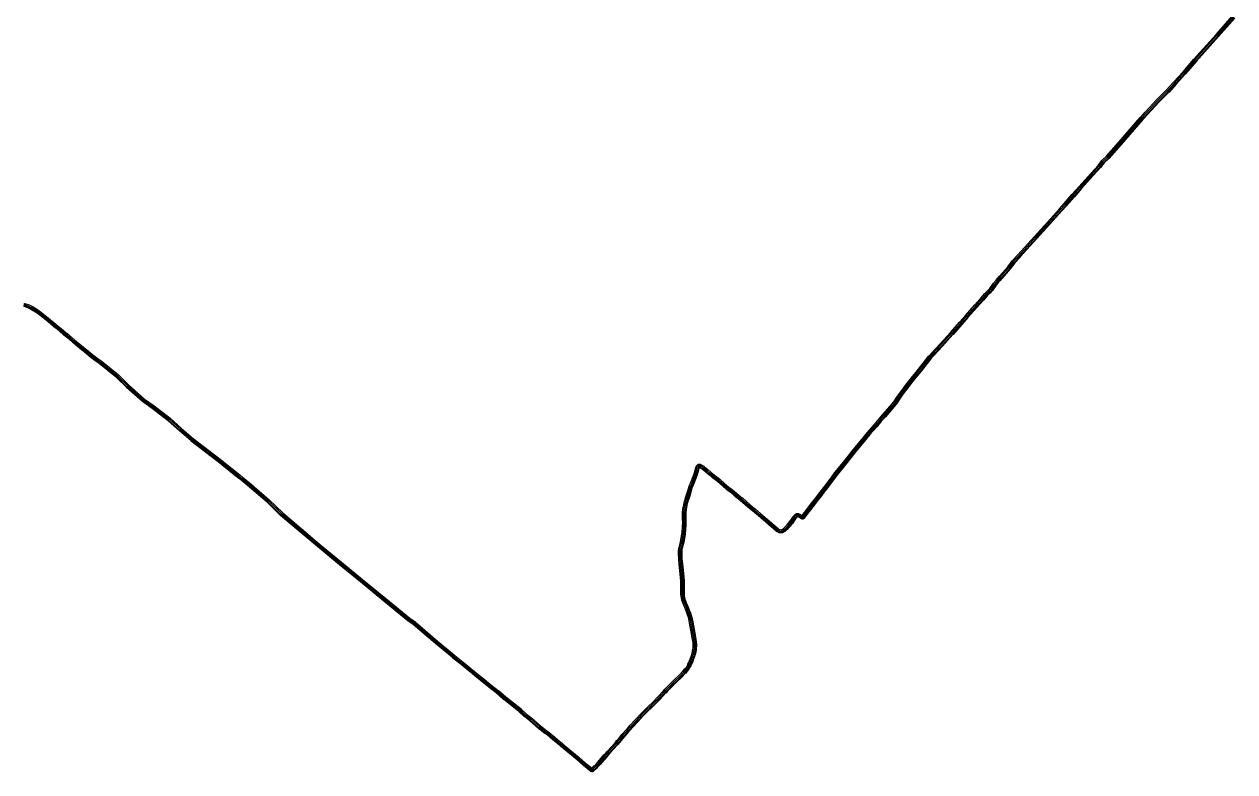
# Model space of a CAD drawing. Header units: inches. Extents: x 87993 to 113012, y 435073 to 454214.
# Drawn here: x 104300 to 108028, y 439388 to 441692 of the extents above; entities that cross this region are included whole.
import ezdxf

# ---------------------------------------------------------------- set-up
doc = ezdxf.new("R2010")
doc.units = ezdxf.units.IN
doc.header["$MEASUREMENT"] = 0
for name, color, linetype, true_color in [('As_waterkering_PLSA', 7, 'Continuous', 0x58e833), ('Beschermingszone_PLSA', 7, 'Continuous', 0xa8e862), ('Kernzone_PLSA', 7, 'Continuous', 0x4ce81c)]:
    doc.layers.add(name, color=color, linetype=linetype, true_color=true_color)

msp = doc.modelspace()

# ---------------------------------------------------------------- linework, layer by layer
at = {"layer": 'As_waterkering_PLSA'}
for points in [[(107362.9, 440978.3), (107414.3, 441035), (107444.7, 441068.8), (107491.2, 441120.4), (107505.6, 441135.9), (107529.6, 441164), (107551.5, 441189.1), (107578.2, 441218.8), (107609.9, 441253.9), (107621.7, 441268.7), (107635.9, 441282.1), (107673.9, 441325.2), (107740.2, 441401.4), (107755.2, 441417.4), (107790.9, 441456.6), (107820.1, 441485.3), (107843.6, 441511.2), (107871.7, 441542.5), (107905.3, 441581.4), (107973.3, 441657.4), (108023.6, 441714.6)], [(107261.3, 440859.1), (107261.5, 440859.3), (107269.8, 440867.3), (107276.7, 440874.8), (107288.3, 440891), (107296, 440900.2), (107299.6, 440904.4), (107306.8, 440912.7), (107332, 440941.9), (107346, 440960.4), (107362.9, 440978.3)], [(107009.7, 440566.2), (107022.4, 440582.9), (107031.1, 440594), (107057.6, 440626.4), (107075.6, 440650.2), (107089.4, 440667.1), (107097.6, 440676.2), (107123.2, 440703.7), (107155.8, 440739.1), (107183.1, 440770.7), (107201.7, 440791.6), (107229.4, 440823), (107249.2, 440845.3), (107261.3, 440859.1)], [(104300.6, 440827.5), (104313.4, 440822.9), (104317.2, 440821.1), (104325.2, 440817.2), (104338.1, 440809.2), (104338.3, 440809.2), (104343.7, 440805.4), (104347.9, 440802.5), (104370.7, 440784), (104378.5, 440777.6), (104393.2, 440765.4), (104396, 440763.1), (104400.8, 440759.2), (104411, 440751.1), (104425.5, 440738.4), (104433.5, 440732.1), (104439.1, 440727.6), (104441.7, 440725.4), (104453.2, 440715.4), (104480.1, 440693.2), (104486.8, 440687.6), (104488.9, 440685.8), (104508.9, 440669.4), (104520.7, 440660), (104525.1, 440657.1), (104527.9, 440655.2), (104533.9, 440650.8)], [(104533.9, 440650.8), (104587.9, 440607.6), (104618.6, 440576.9), (104667.7, 440533.6), (104697.5, 440512.4), (104746.8, 440474.4), (104781.8, 440443), (104817.6, 440412.1), (104909.9, 440340.7), (104912.3, 440338.7), (104960.8, 440299.6), (104970.5, 440291.8), (104990.2, 440275.9), (105051.7, 440222.9), (105093.4, 440182.6), (105112.3, 440166.6)], [(106696.8, 440172.8), (106712.9, 440194), (106727.8, 440213.5), (106740.6, 440229.5), (106750.4, 440242.3), (106754, 440247), (106765.1, 440261.4), (106787.9, 440291.6), (106799.8, 440307.3), (106825.7, 440340), (106841.3, 440359.5), (106855.9, 440377.9), (106877.4, 440403.3), (106899.9, 440430.8), (106921, 440455.1), (106935.7, 440473), (106947.4, 440485.9), (106970.1, 440512.1), (106981, 440525.1), (106992.4, 440542.8), (107001.4, 440555.6), (107008.6, 440564.7), (107009.7, 440566.2)], [(106271.4, 439635), (106275.6, 439639.5), (106294, 439658.6), (106307.6, 439671.5), (106316.4, 439679.9), (106321, 439684.2), (106331.4, 439695), (106338, 439702.8), (106342.3, 439708.7), (106345, 439713.1), (106345.6, 439714.2), (106347.5, 439717.7), (106350.3, 439723.3), (106352.6, 439728.6), (106352.9, 439729.3), (106354.8, 439734.8), (106356.4, 439739.3), (106358.4, 439745.1), (106359.9, 439749.6), (106360.8, 439753), (106362.1, 439759.3), (106362.9, 439764.1), (106363.7, 439770.4), (106364, 439775.1), (106364, 439779.5), (106364, 439782.3), (106363.6, 439787.4), (106362.1, 439795.4), (106358.9, 439814.7), (106355.1, 439836.3), (106351.7, 439854.4), (106350, 439861.8), (106344.6, 439879.2), (106338, 439896.2), (106334.2, 439904.8), (106330.9, 439913), (106328.9, 439918.4), (106327.6, 439923.8), (106326.7, 439929.8), (106326.3, 439934.4), (106326.1, 439942.6), (106326.4, 439961.6), (106325.9, 439975.9), (106324.4, 439998.2), (106321.1, 440028.3), (106319.6, 440043), (106319.6, 440043.5), (106319, 440060.6), (106319.1, 440069.3), (106319.7, 440075.2), (106320.5, 440078.4), (106323.4, 440090.3), (106326.3, 440101.3), (106329.4, 440120.7), (106329.7, 440123.8), (106330.6, 440132.7), (106331, 440136), (106331.4, 440146.3), (106331.7, 440151.8), (106331.1, 440171.3), (106331.5, 440186.6), (106332.7, 440196.8), (106332.7, 440196.8), (106334.7, 440209.9), (106336.1, 440216), (106337.5, 440221.7), (106338.7, 440226), (106340.5, 440231), (106345.8, 440246.9), (106348.4, 440255.8), (106350.2, 440263.4), (106353.5, 440271.3), (106355.6, 440275.7), (106361.8, 440291.6), (106366.4, 440305.2), (106373.2, 440327.3), (106373.9, 440328.7), (106374.9, 440330.1), (106376.1, 440331.2), (106377.2, 440331.9)], [(106377.2, 440331.9), (106380.5, 440331.6), (106382.3, 440331.3), (106384, 440329.5), (106386.4, 440328.7), (106388.3, 440327.5), (106390.4, 440326.1), (106392.7, 440324.2), (106402.4, 440316.2), (106402.6, 440316.1), (106411.6, 440308.3), (106423.5, 440298.5), (106430.5, 440293.3), (106434.7, 440290.4), (106439.5, 440286.4), (106454, 440273.4), (106467.4, 440261.9), (106478.1, 440254.1), (106484.6, 440248.7), (106497.9, 440237.1), (106509, 440229), (106532.1, 440208.3), (106546.9, 440196.6), (106564.7, 440181), (106571.9, 440175.1), (106619.2, 440134.5), (106621.5, 440132.5), (106626, 440130.6), (106631, 440130), (106633.9, 440130.6), (106639.4, 440133.5), (106645.1, 440138.9), (106653.7, 440148.5), (106660.7, 440157), (106671, 440171.7), (106676.2, 440177.7), (106680.2, 440180.1), (106683, 440180.2), (106686.1, 440178.8), (106696.8, 440172.8)], [(105112.3, 440166.6), (105206.4, 440086.9), (105274.2, 440031), (105339.1, 439977.8), (105411, 439918.9), (105484.9, 439858.3), (105501.6, 439846.6), (105570.1, 439787.8), (105610, 439754.7), (105623.3, 439743.4), (105648.8, 439723.3), (105690, 439689.1), (105713.6, 439670), (105734.8, 439653.4), (105757.5, 439635.6), (105780.1, 439615.7), (105827.4, 439578.6), (105844.1, 439562.8), (105860.6, 439550), (105887.3, 439526.5), (105906.5, 439511.2), (105913.9, 439506.2), (105931.2, 439491.4), (105945.5, 439479.8), (105955.5, 439471.7), (105977.6, 439452.9), (106006.4, 439429.1), (106026.1, 439412.1), (106048.7, 439394.1)], [(106048.7, 439394.1), (106058.5, 439403.1), (106061.2, 439406.1), (106064.9, 439410.3), (106069.1, 439415.1), (106088.2, 439437.3), (106092.9, 439442.2), (106099.4, 439449.3), (106100.4, 439450.4), (106121.6, 439474), (106123.3, 439475.8), (106128.5, 439482), (106133.7, 439488.3), (106143.7, 439500.5), (106156.6, 439514.8), (106160.3, 439519), (106169.3, 439529.2), (106185.3, 439546.4), (106201.8, 439564.4), (106217.7, 439580.2), (106226.4, 439588.4), (106237.8, 439599.3), (106254.2, 439616.3), (106270.6, 439634.2), (106271.4, 439635)]]:
    msp.add_lwpolyline(points, dxfattribs=at)
at = {"layer": 'Beschermingszone_PLSA'}
msp.add_lwpolyline([(108028.1, 441710.6), (107977.8, 441653.5), (107909.9, 441577.4), (107876.2, 441538.5), (107848, 441507.2), (107824.5, 441481.3), (107824.5, 441481.3), (107824.3, 441481.1), (107824.3, 441481.1), (107795.2, 441452.5), (107759.6, 441413.3), (107744.7, 441397.4), (107678.4, 441321.2), (107640.4, 441278.2), (107640.4, 441278.1), (107640.1, 441277.9), (107640.1, 441277.8), (107626.1, 441264.6), (107614.6, 441250.1), (107614.5, 441250), (107614.5, 441250), (107614.4, 441249.9), (107582.6, 441214.8), (107556, 441185.1), (107534.1, 441160.1), (107510.2, 441132), (107510, 441131.9), (107495.6, 441116.3), (107449.1, 441064.8), (107418.8, 441031), (107367.3, 440974.3), (107367.3, 440974.2), (107350.6, 440956.5), (107336.8, 440938.3), (107336.8, 440938.2), (107336.6, 440938.1), (107336.6, 440938), (107311.3, 440908.8), (107304.2, 440900.5), (107300.6, 440896.3), (107293.1, 440887.3), (107281.6, 440871.3), (107281.6, 440871.3), (107281.4, 440871), (107281.3, 440871), (107281.3, 440870.9), (107281.2, 440870.8), (107281.2, 440870.8), (107274.3, 440863.2), (107274.2, 440863.2), (107274, 440863), (107274, 440862.9), (107265.8, 440855.1), (107253.7, 440841.3), (107233.9, 440819), (107206.2, 440787.7), (107187.7, 440766.7), (107160.3, 440735.1), (107160.2, 440735), (107127.6, 440699.7), (107102, 440672.2), (107094, 440663.2), (107080.3, 440646.5), (107062.3, 440622.7), (107062.2, 440622.6), (107035.8, 440590.2), (107027.1, 440579.2), (107014.5, 440562.6), (107014.5, 440562.5), (107013.4, 440561.1), (107013.3, 440561), (107006.2, 440552), (106997.4, 440539.4), (106986.1, 440521.9), (106986, 440521.8), (106985.7, 440521.4), (106985.6, 440521.3), (106974.7, 440508.2), (106974.7, 440508.1), (106951.9, 440481.9), (106940.3, 440469.1), (106925.6, 440451.2), (106925.5, 440451.1), (106904.5, 440426.9), (106882, 440399.5), (106860.5, 440374.1), (106846, 440355.8), (106830.4, 440336.3), (106804.6, 440303.7), (106792.7, 440288), (106769.9, 440257.8), (106758.7, 440243.3), (106755.1, 440238.6), (106745.3, 440225.8), (106732.5, 440209.8), (106717.7, 440190.4), (106701.5, 440169.1), (106701.5, 440169.1), (106701.4, 440169), (106701.4, 440168.9), (106701.2, 440168.8), (106701.2, 440168.7), (106701.1, 440168.6), (106701, 440168.5), (106700.9, 440168.4), (106700.8, 440168.3), (106700.7, 440168.2), (106700.6, 440168.2), (106700.5, 440168), (106700.4, 440168), (106700.3, 440167.9), (106700.2, 440167.8), (106700.1, 440167.7), (106700, 440167.7), (106699.8, 440167.6), (106699.8, 440167.6), (106699.6, 440167.5), (106699.5, 440167.4), (106699.4, 440167.4), (106699.3, 440167.3), (106699.1, 440167.2), (106699.1, 440167.2), (106698.9, 440167.1), (106698.8, 440167.1), (106698.6, 440167.1), (106698.6, 440167), (106698.4, 440167), (106698.3, 440167), (106698.1, 440166.9), (106698.1, 440166.9), (106697.9, 440166.9), (106697.8, 440166.9), (106697.6, 440166.8), (106697.5, 440166.8), (106697.4, 440166.8), (106697.3, 440166.8), (106697.1, 440166.8), (106697, 440166.8), (106696.9, 440166.8), (106696.8, 440166.8), (106696.6, 440166.8), (106696.5, 440166.8), (106696.3, 440166.8), (106696.2, 440166.8), (106696.1, 440166.8), (106696, 440166.8), (106695.8, 440166.8), (106695.7, 440166.8), (106695.6, 440166.9), (106695.5, 440166.9), (106695.3, 440166.9), (106695.2, 440167), (106695.1, 440167), (106695, 440167), (106694.8, 440167.1), (106694.7, 440167.1), (106694.6, 440167.2), (106694.5, 440167.2), (106694.3, 440167.3), (106694.2, 440167.3), (106694.1, 440167.4), (106694, 440167.4), (106693.9, 440167.5), (106693.8, 440167.5), (106683.3, 440173.4), (106681.9, 440174.1), (106680.1, 440173.1), (106675.7, 440168), (106665.6, 440153.6), (106665.5, 440153.5), (106665.3, 440153.2), (106665.3, 440153.2), (106658.3, 440144.7), (106658.2, 440144.7), (106658.1, 440144.6), (106649.5, 440134.9), (106649.5, 440134.8), (106649.3, 440134.6), (106649.2, 440134.5), (106643.5, 440129.1), (106643.4, 440129), (106643.3, 440128.9), (106643.2, 440128.8), (106643.1, 440128.8), (106643, 440128.7), (106642.9, 440128.6), (106642.8, 440128.6), (106642.7, 440128.5), (106642.6, 440128.4), (106642.5, 440128.4), (106642.4, 440128.3), (106642.4, 440128.3), (106642.2, 440128.2), (106636.7, 440125.3), (106636.6, 440125.2), (106636.1, 440125), (106636, 440124.9), (106635.8, 440124.9), (106635.2, 440124.7), (106635, 440124.7), (106632.1, 440124.1), (106631.9, 440124.1), (106631.2, 440124.1), (106631, 440124), (106630.9, 440124), (106630.5, 440124.1), (106630.4, 440124.1), (106625.3, 440124.6), (106625.1, 440124.7), (106625.1, 440124.7), (106624.9, 440124.7), (106624.8, 440124.7), (106624.6, 440124.8), (106624.6, 440124.8), (106624.4, 440124.8), (106624.3, 440124.9), (106624.2, 440124.9), (106624.1, 440124.9), (106623.9, 440125), (106623.8, 440125), (106623.7, 440125.1), (106619.2, 440127), (106619.1, 440127.1), (106618.6, 440127.3), (106618.5, 440127.3), (106618.4, 440127.4), (106617.8, 440127.8), (106617.6, 440128), (106615.3, 440130), (106568.1, 440170.5), (106560.9, 440176.4), (106560.8, 440176.5), (106543, 440192), (106528.4, 440203.6), (106528.3, 440203.7), (106528.3, 440203.7), (106528.2, 440203.8), (106505.2, 440224.3), (106494.3, 440232.3), (106494.3, 440232.3), (106494, 440232.5), (106494, 440232.6), (106480.7, 440244.2), (106474.4, 440249.4), (106463.9, 440257.1), (106463.8, 440257.1), (106463.6, 440257.3), (106463.5, 440257.3), (106450.1, 440268.8), (106450, 440268.9), (106435.6, 440281.8), (106431, 440285.6), (106427.1, 440288.3), (106426.9, 440288.5), (106419.9, 440293.7), (106419.9, 440293.7), (106419.7, 440293.8), (106419.7, 440293.9), (106407.8, 440303.7), (106407.7, 440303.7), (106398.7, 440311.4), (106398.6, 440311.6), (106388.9, 440319.6), (106386.8, 440321.3), (106385.1, 440322.5), (106383.8, 440323.2), (106382.1, 440323.8), (106382, 440323.9), (106381.8, 440323.9), (106381.8, 440324), (106381.7, 440324), (106381.6, 440324), (106381.5, 440324.1), (106381.3, 440324.1), (106381.3, 440324.2), (106381.1, 440324.3), (106381, 440324.3), (106380.9, 440324.4), (106380.8, 440324.4), (106380.7, 440324.5), (106380.6, 440324.6), (106380.4, 440324.7), (106380.4, 440324.8), (106380.2, 440324.9), (106380.2, 440324.9), (106380, 440325), (106380, 440325.1), (106379.8, 440325.2), (106379.8, 440325.3), (106379.4, 440325.6), (106379.1, 440325.7), (106378.9, 440325.2), (106372.1, 440303.4), (106372.1, 440303.3), (106367.5, 440289.7), (106367.4, 440289.5), (106367.4, 440289.5), (106361.2, 440273.5), (106361.2, 440273.5), (106361.1, 440273.2), (106361, 440273.1), (106359, 440268.8), (106355.9, 440261.6), (106354.2, 440254.5), (106354.2, 440254.4), (106354.1, 440254.2), (106354.1, 440254.1), (106351.5, 440245.2), (106351.5, 440245), (106346.2, 440229), (106344.4, 440224.2), (106343.3, 440220.2), (106342, 440214.7), (106340.6, 440208.7), (106338.6, 440196), (106337.5, 440186.2), (106337.1, 440171.3), (106337.7, 440151.9), (106337.7, 440151.8), (106337.7, 440151.7), (106337.7, 440151.5), (106337.7, 440151.5), (106337.4, 440146), (106336.9, 440135.7), (106336.9, 440135.7), (106336.9, 440135.4), (106336.9, 440135.4), (106336.6, 440132), (106335.7, 440123.2), (106335.3, 440120), (106335.3, 440120), (106335.3, 440119.8), (106335.3, 440119.7), (106332.2, 440100.3), (106332.2, 440100.2), (106332.1, 440099.8), (106332.1, 440099.7), (106329.2, 440088.8), (106326.3, 440076.9), (106325.6, 440074.2), (106325.1, 440069), (106325, 440060.6), (106325.5, 440043.9), (106325.6, 440043.6), (106327.1, 440029), (106330.3, 439998.8), (106330.4, 439998.6), (106331.9, 439976.3), (106331.9, 439976.1), (106332.4, 439961.8), (106332.4, 439961.7), (106332.4, 439961.5), (106332.4, 439961.5), (106332.1, 439942.6), (106332.3, 439934.7), (106332.7, 439930.5), (106333.5, 439925), (106334.7, 439920.2), (106336.5, 439915.1), (106339.8, 439907.1), (106343.5, 439898.6), (106343.5, 439898.4), (106350.2, 439881.4), (106350.2, 439881.3), (106350.2, 439881.2), (106350.3, 439881.1), (106350.3, 439881), (106355.8, 439863.6), (106355.8, 439863.5), (106355.9, 439863.2), (106355.9, 439863.1), (106357.6, 439855.7), (106357.6, 439855.5), (106361, 439837.4), (106364.8, 439815.7), (106368.1, 439796.4), (106369.5, 439788.4), (106369.5, 439788.4), (106369.5, 439788), (106369.5, 439788), (106370, 439782.9), (106370, 439782.8), (106370, 439782.4), (106370, 439782.3), (106370, 439779.5), (106370, 439775.1), (106370, 439775.1), (106370, 439774.8), (106370, 439774.8), (106369.7, 439770), (106369.7, 439769.9), (106369.7, 439769.7), (106369.7, 439769.6), (106368.8, 439763.3), (106368.8, 439763.1), (106368, 439758.2), (106367.9, 439758.1), (106366.7, 439751.8), (106366.6, 439751.8), (106366.6, 439751.6), (106366.6, 439751.6), (106365.7, 439748.1), (106365.7, 439748), (106365.6, 439747.8), (106365.6, 439747.7), (106364.1, 439743.2), (106362, 439737.3), (106360.5, 439732.9), (106358.5, 439727.3), (106358.3, 439726.5), (106358.3, 439726.5), (106358.2, 439726.2), (106358.1, 439726.2), (106355.9, 439720.9), (106355.8, 439720.9), (106355.7, 439720.6), (106355.7, 439720.6), (106352.9, 439715), (106352.8, 439714.8), (106350.8, 439711.3), (106350.3, 439710.2), (106350.2, 439710.1), (106350.1, 439710), (106347.4, 439705.5), (106347.3, 439705.5), (106347.2, 439705.2), (106347.1, 439705.2), (106342.8, 439699.3), (106342.8, 439699.2), (106342.6, 439699), (106342.6, 439698.9), (106336, 439691.2), (106335.9, 439691.1), (106335.8, 439690.9), (106335.7, 439690.9), (106325.3, 439680.1), (106325.1, 439679.9), (106320.6, 439675.6), (106311.7, 439667.2), (106298.3, 439654.3), (106280, 439635.4), (106275.7, 439630.9), (106275, 439630.1), (106258.6, 439612.3), (106258.6, 439612.2), (106242.1, 439595.1), (106241.9, 439595), (106230.5, 439584), (106221.8, 439575.9), (106206.1, 439560.3), (106189.7, 439542.4), (106173.7, 439525.2), (106164.8, 439515), (106161, 439510.8), (106148.3, 439496.6), (106138.3, 439484.5), (106133.1, 439478.2), (106127.9, 439471.9), (106127.8, 439471.9), (106127.7, 439471.8), (106126.1, 439469.9), (106104.9, 439446.4), (106103.8, 439445.3), (106097.4, 439438.1), (106097.3, 439438), (106092.7, 439433.2), (106073.6, 439411.1), (106069.4, 439406.3), (106065.7, 439402.2), (106065.6, 439402.1), (106062.9, 439399.1), (106062.8, 439399), (106062.6, 439398.8), (106062.5, 439398.7), (106052.7, 439389.7), (106052.7, 439389.7), (106052.6, 439389.6), (106052.5, 439389.5), (106052.4, 439389.4), (106052.3, 439389.3), (106052.2, 439389.2), (106052.1, 439389.2), (106051.9, 439389.1), (106051.9, 439389), (106051.7, 439388.9), (106051.7, 439388.9), (106051.5, 439388.8), (106051.4, 439388.8), (106051.3, 439388.7), (106051.2, 439388.7), (106051, 439388.6), (106050.9, 439388.6), (106050.8, 439388.5), (106050.7, 439388.5), (106050.5, 439388.4), (106050.4, 439388.4), (106050.3, 439388.3), (106050.2, 439388.3), (106050, 439388.3), (106049.9, 439388.2), (106049.8, 439388.2), (106049.7, 439388.2), (106049.7, 439388.2), (106049.5, 439388.2), (106049.4, 439388.2), (106049.2, 439388.1), (106049.1, 439388.1), (106049, 439388.1), (106048.9, 439388.1), (106048.7, 439388.1), (106048.6, 439388.1), (106048.4, 439388.1), (106048.3, 439388.1), (106048.2, 439388.1), (106048.1, 439388.1), (106047.9, 439388.2), (106047.8, 439388.2), (106047.6, 439388.2), (106047.5, 439388.2), (106047.4, 439388.3), (106047.3, 439388.3), (106047.1, 439388.3), (106047, 439388.3), (106046.9, 439388.4), (106046.8, 439388.4), (106046.6, 439388.5), (106046.5, 439388.5), (106046.4, 439388.6), (106046.3, 439388.6), (106046.1, 439388.7), (106046, 439388.7), (106045.9, 439388.8), (106045.8, 439388.9), (106045.6, 439388.9), (106045.6, 439389), (106045.4, 439389.1), (106045.3, 439389.1), (106045.2, 439389.2), (106045.1, 439389.3), (106045, 439389.4), (106044.9, 439389.4), (106022.3, 439407.5), (106022.2, 439407.6), (106022.2, 439407.6), (106002.5, 439424.5), (105973.7, 439448.3), (105951.7, 439467.1), (105941.7, 439475.2), (105927.4, 439486.8), (105927.4, 439486.8), (105910.3, 439501.5), (105903.2, 439506.3), (105903.1, 439506.3), (105902.9, 439506.5), (105902.8, 439506.5), (105883.6, 439521.8), (105883.5, 439521.9), (105883.5, 439521.9), (105883.4, 439522), (105856.8, 439545.4), (105840.4, 439558.1), (105840.3, 439558.2), (105840.2, 439558.2), (105840.1, 439558.4), (105840, 439558.4), (105823.5, 439574), (105776.4, 439611), (105776.3, 439611.1), (105776.2, 439611.1), (105776.1, 439611.2), (105753.7, 439631), (105731, 439648.6), (105709.9, 439665.3), (105686.2, 439684.5), (105645, 439718.6), (105619.5, 439738.7), (105619.4, 439738.8), (105619.4, 439738.8), (105606.1, 439750.1), (105566.3, 439783.2), (105497.9, 439841.9), (105481.4, 439853.3), (105481.4, 439853.4), (105481.1, 439853.6), (105481.1, 439853.6), (105407.2, 439914.3), (105335.3, 439973.1), (105270.4, 440026.3), (105202.6, 440082.3), (105089.5, 440178), (105089.4, 440178.1), (105089.2, 440178.3), (105089.2, 440178.3), (105047.6, 440218.5), (104986.4, 440271.3), (104966.7, 440287.2), (104957.1, 440294.9), (104908.6, 440334), (104906.1, 440336), (104813.9, 440407.3), (104813.9, 440407.3), (104813.7, 440407.5), (104813.7, 440407.5), (104777.8, 440438.5), (104743, 440469.8), (104694, 440507.6), (104664.2, 440528.7), (104664.2, 440528.7), (104663.9, 440528.9), (104663.8, 440529), (104663.7, 440529.1), (104614.6, 440572.5), (104614.6, 440572.5), (104614.4, 440572.7), (104614.4, 440572.7), (104583.9, 440603.1), (104530.3, 440646.1), (104524.5, 440650.3), (104521.8, 440652.1), (104517.4, 440655), (104517.3, 440655.1), (104517.1, 440655.2), (104517, 440655.3), (104505.1, 440664.7), (104485.1, 440681.2), (104483, 440683), (104476.3, 440688.6), (104449.3, 440710.8), (104449.3, 440710.9), (104437.8, 440720.8), (104435.3, 440722.9), (104429.8, 440727.4), (104421.8, 440733.8), (104421.7, 440733.9), (104421.6, 440733.9), (104407.1, 440746.5), (104397.1, 440754.5), (104392.2, 440758.4), (104389.4, 440760.8), (104374.7, 440773), (104366.9, 440779.3), (104344.2, 440797.7), (104340.3, 440800.5), (104334.9, 440804.2), (104322.3, 440811.9), (104314.5, 440815.7), (104311.1, 440817.4), (104299.7, 440821.5), (104300, 440823.5), (104311.9, 440819.2), (104315.4, 440817.5), (104323.2, 440813.7), (104336, 440805.9), (104341.4, 440802.1), (104345.4, 440799.3), (104368.2, 440780.9), (104376, 440774.5), (104390.6, 440762.4), (104393.5, 440760), (104398.3, 440756.1), (104408.4, 440748), (104422.9, 440735.4), (104423, 440735.3), (104431, 440728.9), (104436.6, 440724.5), (104439.1, 440722.3), (104450.6, 440712.4), (104450.6, 440712.4), (104477.5, 440690.1), (104484.3, 440684.5), (104486.4, 440682.8), (104506.4, 440666.3), (104518.3, 440656.9), (104518.5, 440656.7), (104522.9, 440653.8), (104525.6, 440651.9), (104531.5, 440647.6), (104585.2, 440604.6), (104615.8, 440574.1), (104615.9, 440573.9), (104665.1, 440530.6), (104665.1, 440530.5), (104665.4, 440530.3), (104695.2, 440509.2), (104744.3, 440471.4), (104779.1, 440440), (104815, 440409), (104815.1, 440408.9), (104907.4, 440337.6), (104909.8, 440335.6), (104958.3, 440296.5), (104968, 440288.7), (104987.7, 440272.8), (105049, 440220), (105090.6, 440179.7), (105090.8, 440179.6), (105203.9, 440083.8), (105271.7, 440027.9), (105336.6, 439974.7), (105408.5, 439915.8), (105482.3, 439855.2), (105482.6, 439855), (105499.1, 439843.5), (105567.5, 439784.7), (105607.4, 439751.7), (105620.7, 439740.4), (105620.8, 439740.3), (105646.3, 439720.1), (105687.5, 439686), (105711.1, 439666.9), (105732.3, 439650.2), (105754.9, 439632.5), (105777.5, 439612.7), (105777.5, 439612.7), (105777.6, 439612.6), (105824.8, 439575.5), (105841.4, 439559.9), (105841.6, 439559.7), (105841.7, 439559.6), (105858, 439546.9), (105884.7, 439523.5), (105884.8, 439523.4), (105884.8, 439523.4), (105904, 439508.1), (105904.3, 439507.9), (105911.5, 439503.1), (105928.7, 439488.4), (105928.7, 439488.3), (105943, 439476.7), (105953, 439468.6), (105975, 439449.9), (106003.8, 439426.1), (106023.5, 439409.1), (106023.6, 439409), (106046.2, 439391), (106046.3, 439390.9), (106046.5, 439390.8), (106046.6, 439390.7), (106046.8, 439390.6), (106046.9, 439390.5), (106047.1, 439390.4), (106047.3, 439390.4), (106047.4, 439390.3), (106047.6, 439390.3), (106047.8, 439390.2), (106047.9, 439390.2), (106048.1, 439390.2), (106048.3, 439390.1), (106048.5, 439390.1), (106048.7, 439390.1), (106048.8, 439390.1), (106049, 439390.1), (106049.2, 439390.1), (106049.4, 439390.2), (106049.5, 439390.2), (106049.7, 439390.3), (106049.9, 439390.3), (106050, 439390.4), (106050.2, 439390.4), (106050.4, 439390.5), (106050.5, 439390.6), (106050.7, 439390.7), (106050.8, 439390.7), (106051, 439390.8), (106051.1, 439390.9), (106051.3, 439391.1), (106051.4, 439391.2), (106061.2, 439400.2), (106061.4, 439400.4), (106064.2, 439403.4), (106064.2, 439403.5), (106067.9, 439407.7), (106072.1, 439412.5), (106091.2, 439434.6), (106095.8, 439439.4), (106095.9, 439439.5), (106102.4, 439446.6), (106103.4, 439447.8), (106124.6, 439471.3), (106126.2, 439473.1), (106126.3, 439473.2), (106131.6, 439479.5), (106136.8, 439485.8), (106146.8, 439497.9), (106159.5, 439512.1), (106163.3, 439516.3), (106172.2, 439526.6), (106188.3, 439543.7), (106204.7, 439561.6), (106220.4, 439577.3), (106229.1, 439585.5), (106240.5, 439596.4), (106240.6, 439596.5), (106257.1, 439613.6), (106257.2, 439613.6), (106273.5, 439631.5), (106274.3, 439632.2), (106274.3, 439632.3), (106278.5, 439636.7), (106296.9, 439655.8), (106310.3, 439668.6), (106319.2, 439677), (106323.7, 439681.4), (106323.8, 439681.5), (106334.3, 439692.2), (106334.4, 439692.4), (106341, 439700.2), (106341.2, 439700.5), (106345.5, 439706.3), (106345.7, 439706.6), (106348.4, 439711), (106348.5, 439711.2), (106349.1, 439712.2), (106351, 439715.7), (106351.1, 439715.9), (106353.9, 439721.5), (106354, 439721.7), (106356.3, 439727), (106356.4, 439727.2), (106356.7, 439728), (106358.6, 439733.5), (106360.2, 439738), (106362.2, 439743.8), (106363.7, 439748.3), (106363.8, 439748.6), (106364.6, 439752), (106364.7, 439752.2), (106366, 439758.5), (106366, 439758.6), (106366.8, 439763.4), (106366.9, 439763.6), (106367.7, 439769.8), (106367.7, 439770.1), (106368, 439774.9), (106368, 439775.1), (106368, 439779.5), (106368, 439782.3), (106368, 439782.7), (106367.5, 439787.8), (106367.5, 439788.1), (106366.1, 439796.1), (106362.9, 439815.3), (106359, 439837), (106355.6, 439855.1), (106355.6, 439855.3), (106353.9, 439862.7), (106353.9, 439863), (106348.4, 439880.4), (106348.4, 439880.6), (106348.3, 439880.7), (106341.7, 439897.6), (106341.6, 439897.8), (106337.9, 439906.3), (106334.7, 439914.4), (106332.7, 439919.6), (106331.5, 439924.6), (106330.7, 439930.2), (106330.3, 439934.6), (106330.1, 439942.6), (106330.4, 439961.5), (106330.4, 439961.7), (106329.9, 439976), (106329.9, 439976.1), (106328.4, 439998.5), (106328.4, 439998.6), (106325.1, 440028.8), (106323.6, 440043.4), (106323.5, 440043.7), (106323, 440060.6), (106323.1, 440069.1), (106323.6, 440074.5), (106324.3, 440077.4), (106327.2, 440089.3), (106330.2, 440100.3), (106330.3, 440100.7), (106333.3, 440120), (106333.3, 440120.2), (106333.7, 440123.4), (106334.6, 440132.2), (106334.9, 440135.6), (106334.9, 440135.8), (106335.4, 440146.1), (106335.7, 440151.6), (106335.7, 440151.8), (106335.7, 440151.9), (106335.1, 440171.3), (106335.5, 440186.3), (106336.6, 440196.3), (106338.6, 440209.1), (106340, 440215.1), (106341.4, 440220.7), (106342.5, 440224.8), (106344.3, 440229.7), (106349.6, 440245.6), (106349.6, 440245.8), (106352.2, 440254.7), (106352.3, 440254.9), (106354, 440262.2), (106357.1, 440269.6), (106359.2, 440274), (106359.4, 440274.3), (106365.6, 440290.2), (106365.6, 440290.4), (106370.2, 440303.9), (106370.2, 440304), (106377, 440325.9), (106377.3, 440326.7), (106377.9, 440327.4), (106378.3, 440327.8), (106380, 440327.6), (106380.3, 440327.5), (106381.2, 440326.7), (106381.3, 440326.5), (106381.5, 440326.4), (106381.6, 440326.3), (106381.8, 440326.2), (106381.9, 440326.1), (106382.1, 440326), (106382.2, 440325.9), (106382.4, 440325.9), (106382.5, 440325.8), (106382.7, 440325.7), (106384.7, 440325.1), (106386.2, 440324.1), (106388, 440322.9), (106390.1, 440321.1), (106399.9, 440313.1), (106400, 440313), (106409, 440305.3), (106409, 440305.2), (106421, 440295.4), (106421.1, 440295.3), (106428.1, 440290.1), (106428.2, 440290), (106432.3, 440287.2), (106436.9, 440283.4), (106451.3, 440270.4), (106451.4, 440270.3), (106464.8, 440258.9), (106465.1, 440258.7), (106475.7, 440251), (106482, 440245.7), (106495.3, 440234.1), (106495.5, 440233.9), (106506.4, 440225.9), (106529.5, 440205.3), (106529.6, 440205.2), (106529.7, 440205.2), (106544.3, 440193.5), (106562.1, 440178), (106562.2, 440177.9), (106569.4, 440172), (106616.6, 440131.5), (106618.9, 440129.5), (106619.5, 440129.1), (106620, 440128.8), (106624.4, 440126.9), (106624.6, 440126.9), (106624.7, 440126.8), (106624.9, 440126.8), (106625.1, 440126.7), (106625.2, 440126.7), (106625.4, 440126.7), (106625.6, 440126.6), (106630.6, 440126.1), (106631, 440126), (106631.7, 440126.1), (106634.6, 440126.6), (106635.3, 440126.8), (106635.8, 440127), (106641.2, 440129.9), (106641.4, 440130), (106641.5, 440130.1), (106641.6, 440130.2), (106641.8, 440130.3), (106641.9, 440130.4), (106642, 440130.5), (106642.1, 440130.6), (106647.8, 440136), (106648, 440136.2), (106656.6, 440145.9), (106656.7, 440146), (106663.7, 440154.5), (106663.9, 440154.7), (106674.1, 440169.2), (106678.8, 440174.6), (106681.4, 440176.2), (106682.2, 440176.2), (106684.3, 440175.2), (106694.8, 440169.3), (106695, 440169.2), (106695.1, 440169.1), (106695.3, 440169), (106695.4, 440169), (106695.6, 440168.9), (106695.8, 440168.9), (106695.9, 440168.8), (106696.1, 440168.8), (106696.3, 440168.8), (106696.4, 440168.8), (106696.6, 440168.8), (106696.8, 440168.8), (106697, 440168.8), (106697.1, 440168.8), (106697.3, 440168.8), (106697.5, 440168.8), (106697.7, 440168.9), (106697.8, 440168.9), (106698, 440169), (106698.2, 440169), (106698.3, 440169.1), (106698.5, 440169.1), (106698.6, 440169.2), (106698.8, 440169.3), (106698.9, 440169.4), (106699.1, 440169.5), (106699.2, 440169.6), (106699.3, 440169.7), (106699.5, 440169.8), (106699.6, 440169.9), (106699.7, 440170.1), (106699.8, 440170.2), (106699.9, 440170.3), (106716.1, 440191.6), (106731, 440211.1), (106743.7, 440227.1), (106753.6, 440239.8), (106757.2, 440244.5), (106768.3, 440259), (106791.1, 440289.2), (106803, 440304.9), (106828.8, 440337.5), (106844.4, 440357), (106859, 440375.4), (106880.5, 440400.7), (106903, 440428.2), (106924, 440452.4), (106924, 440452.5), (106938.8, 440470.4), (106950.4, 440483.3), (106973.2, 440509.4), (106973.2, 440509.5), (106984.1, 440522.6), (106984.4, 440523), (106995.8, 440540.6), (107004.6, 440553.2), (107011.7, 440562.2), (107011.8, 440562.3), (107012.9, 440563.8), (107012.9, 440563.8), (107025.5, 440580.4), (107034.3, 440591.5), (107060.7, 440623.8), (107060.8, 440624), (107078.8, 440647.7), (107092.5, 440664.5), (107100.5, 440673.5), (107126.2, 440701), (107158.7, 440736.4), (107158.8, 440736.5), (107186.2, 440768.1), (107204.7, 440789), (107232.4, 440820.3), (107252.2, 440842.7), (107264.3, 440856.4), (107264.4, 440856.5), (107272.6, 440864.4), (107272.8, 440864.6), (107279.7, 440872.1), (107279.8, 440872.2), (107280, 440872.5), (107291.5, 440888.5), (107299.1, 440897.6), (107302.6, 440901.8), (107309.8, 440910.1), (107335.1, 440939.3), (107335.2, 440939.5), (107349.1, 440957.8), (107365.8, 440975.6), (107365.9, 440975.6), (107365.9, 440975.6), (107417.3, 441032.3), (107447.6, 441066.1), (107494.1, 441117.7), (107508.5, 441133.2), (107508.7, 441133.3), (107532.6, 441161.4), (107554.5, 441186.5), (107581.1, 441216.1), (107612.9, 441251.2), (107613, 441251.3), (107613, 441251.4), (107624.6, 441265.9), (107638.7, 441279.2), (107638.9, 441279.5), (107676.9, 441322.5), (107743.2, 441398.7), (107758.1, 441414.7), (107793.8, 441453.8), (107822.9, 441482.5), (107823.1, 441482.7), (107846.6, 441508.5), (107874.7, 441539.9), (107908.4, 441578.8), (107976.3, 441654.8), (108026.6, 441712)], dxfattribs=at)
at = {"layer": 'Kernzone_PLSA'}
msp.add_lwpolyline([(108026.6, 441712), (107976.3, 441654.8), (107908.4, 441578.8), (107874.7, 441539.9), (107846.6, 441508.5), (107823.1, 441482.7), (107822.9, 441482.5), (107793.8, 441453.8), (107758.1, 441414.7), (107743.2, 441398.7), (107676.9, 441322.5), (107638.9, 441279.5), (107638.7, 441279.2), (107624.6, 441265.9), (107613, 441251.4), (107613, 441251.3), (107612.9, 441251.2), (107581.1, 441216.1), (107554.5, 441186.5), (107532.6, 441161.4), (107508.7, 441133.3), (107508.5, 441133.2), (107494.1, 441117.7), (107447.6, 441066.1), (107417.3, 441032.3), (107365.9, 440975.6), (107365.9, 440975.6), (107365.8, 440975.6), (107349.1, 440957.8), (107335.2, 440939.5), (107335.1, 440939.3), (107309.8, 440910.1), (107302.6, 440901.8), (107299.1, 440897.6), (107291.5, 440888.5), (107280, 440872.5), (107279.8, 440872.2), (107279.7, 440872.1), (107272.8, 440864.6), (107272.6, 440864.4), (107264.4, 440856.5), (107264.3, 440856.4), (107252.2, 440842.7), (107232.4, 440820.3), (107204.7, 440789), (107186.2, 440768.1), (107158.8, 440736.5), (107158.7, 440736.4), (107126.2, 440701), (107100.5, 440673.5), (107092.5, 440664.5), (107078.8, 440647.7), (107060.8, 440624), (107060.7, 440623.8), (107034.3, 440591.5), (107025.5, 440580.4), (107012.9, 440563.8), (107012.9, 440563.8), (107011.8, 440562.3), (107011.7, 440562.2), (107004.6, 440553.2), (106995.8, 440540.6), (106984.4, 440523), (106984.1, 440522.6), (106973.2, 440509.5), (106973.2, 440509.4), (106950.4, 440483.3), (106938.8, 440470.4), (106924, 440452.5), (106924, 440452.4), (106903, 440428.2), (106880.5, 440400.7), (106859, 440375.4), (106844.4, 440357), (106828.8, 440337.5), (106803, 440304.9), (106791.1, 440289.2), (106768.3, 440259), (106757.2, 440244.5), (106753.6, 440239.8), (106743.7, 440227.1), (106731, 440211.1), (106716.1, 440191.6), (106699.9, 440170.3, -0.374737), (106694.8, 440169.3), (106684.3, 440175.2), (106682.2, 440176.2), (106681.4, 440176.2), (106678.8, 440174.6), (106674.1, 440169.2), (106663.9, 440154.7), (106663.7, 440154.5), (106656.7, 440146), (106656.6, 440145.9), (106648, 440136.2), (106647.8, 440136), (106642.1, 440130.6, -0.068606), (106641.2, 440129.9), (106635.8, 440127), (106635.3, 440126.8), (106634.6, 440126.6), (106631.7, 440126.1), (106631, 440126), (106630.6, 440126.1), (106625.6, 440126.6, -0.073645), (106624.4, 440126.9), (106620, 440128.8), (106619.5, 440129.1), (106618.9, 440129.5), (106616.6, 440131.5), (106569.4, 440172), (106562.2, 440177.9), (106562.1, 440178), (106544.3, 440193.5), (106529.7, 440205.2), (106529.6, 440205.2), (106529.5, 440205.3), (106506.4, 440225.9), (106495.5, 440233.9), (106495.3, 440234.1), (106482, 440245.7), (106475.7, 440251), (106465.1, 440258.7), (106464.8, 440258.9), (106451.4, 440270.3), (106451.3, 440270.4), (106436.9, 440283.4), (106432.3, 440287.2), (106428.2, 440290), (106428.1, 440290.1), (106421.1, 440295.3), (106421, 440295.4), (106409, 440305.2), (106409, 440305.3), (106400, 440313), (106399.9, 440313.1), (106390.1, 440321.1), (106388, 440322.9), (106386.2, 440324.1), (106384.7, 440325.1), (106382.7, 440325.7, -0.111592), (106381.2, 440326.7), (106380.3, 440327.5), (106380, 440327.6), (106378.3, 440327.8), (106377.9, 440327.4), (106377.3, 440326.7), (106377, 440325.9), (106370.2, 440304), (106370.2, 440303.9), (106365.6, 440290.4), (106365.6, 440290.2), (106359.4, 440274.3), (106359.2, 440274), (106357.1, 440269.6), (106354, 440262.2), (106352.3, 440254.9), (106352.2, 440254.7), (106349.6, 440245.8), (106349.6, 440245.6), (106344.3, 440229.7), (106342.5, 440224.8), (106341.4, 440220.7), (106340, 440215.1), (106338.6, 440209.1), (106336.6, 440196.3), (106335.5, 440186.3), (106335.1, 440171.3), (106335.7, 440151.9), (106335.7, 440151.8), (106335.7, 440151.6), (106335.4, 440146.1), (106334.9, 440135.8), (106334.9, 440135.6), (106334.6, 440132.2), (106333.7, 440123.4), (106333.3, 440120.2), (106333.3, 440120), (106330.3, 440100.7), (106330.2, 440100.3), (106327.2, 440089.3), (106324.3, 440077.4), (106323.6, 440074.5), (106323.1, 440069.1), (106323, 440060.6), (106323.5, 440043.7), (106323.6, 440043.4), (106325.1, 440028.8), (106328.4, 439998.6), (106328.4, 439998.5), (106329.9, 439976.1), (106329.9, 439976), (106330.4, 439961.7), (106330.4, 439961.5), (106330.1, 439942.6), (106330.3, 439934.6), (106330.7, 439930.2), (106331.5, 439924.6), (106332.7, 439919.6), (106334.7, 439914.4), (106337.9, 439906.3), (106341.6, 439897.8), (106341.7, 439897.6), (106348.3, 439880.7), (106348.4, 439880.6), (106348.4, 439880.4), (106353.9, 439863), (106353.9, 439862.7), (106355.6, 439855.3), (106355.6, 439855.1), (106359, 439837), (106362.9, 439815.3), (106366.1, 439796.1), (106367.5, 439788.1), (106367.5, 439787.8), (106368, 439782.7), (106368, 439782.3), (106368, 439779.5), (106368, 439775.1), (106368, 439774.9), (106367.7, 439770.1), (106367.7, 439769.8), (106366.9, 439763.6), (106366.8, 439763.4), (106366, 439758.6), (106366, 439758.5), (106364.7, 439752.2), (106364.6, 439752), (106363.8, 439748.6), (106363.7, 439748.3), (106362.2, 439743.8), (106360.2, 439738), (106358.6, 439733.5), (106356.7, 439728), (106356.4, 439727.2), (106356.3, 439727), (106354, 439721.7), (106353.9, 439721.5), (106351.1, 439715.9), (106351, 439715.7), (106349.1, 439712.2), (106348.5, 439711.2), (106348.4, 439711), (106345.7, 439706.6), (106345.5, 439706.3), (106341.2, 439700.5), (106341, 439700.2), (106334.4, 439692.4), (106334.3, 439692.2), (106323.8, 439681.5), (106323.7, 439681.4), (106319.2, 439677), (106310.3, 439668.6), (106296.9, 439655.8), (106278.5, 439636.7), (106274.3, 439632.3), (106274.3, 439632.2), (106273.5, 439631.5), (106257.2, 439613.6), (106257.1, 439613.6), (106240.6, 439596.5), (106240.5, 439596.4), (106229.1, 439585.5), (106220.4, 439577.3), (106204.7, 439561.6), (106188.3, 439543.7), (106172.2, 439526.6), (106163.3, 439516.3), (106159.5, 439512.1), (106146.8, 439497.9), (106136.8, 439485.8), (106131.6, 439479.5), (106126.3, 439473.2), (106126.2, 439473.1), (106124.6, 439471.3), (106103.4, 439447.8), (106102.4, 439446.6), (106095.9, 439439.5), (106095.8, 439439.4), (106091.2, 439434.6), (106072.1, 439412.5), (106067.9, 439407.7), (106064.2, 439403.5), (106064.2, 439403.4), (106061.4, 439400.4), (106061.2, 439400.2), (106051.4, 439391.2, -0.143372), (106049.4, 439390.2, -0.215004), (106046.2, 439391), (106023.6, 439409), (106023.5, 439409.1), (106003.8, 439426.1), (105975, 439449.9), (105953, 439468.6), (105943, 439476.7), (105928.7, 439488.3), (105928.7, 439488.4), (105911.5, 439503.1), (105904.3, 439507.9), (105904, 439508.1), (105884.8, 439523.4), (105884.8, 439523.4), (105884.7, 439523.5), (105858, 439546.9), (105841.7, 439559.6), (105841.6, 439559.7), (105841.4, 439559.9), (105824.8, 439575.5), (105777.6, 439612.6), (105777.5, 439612.7), (105777.5, 439612.7), (105754.9, 439632.5), (105732.3, 439650.2), (105711.1, 439666.9), (105687.5, 439686), (105646.3, 439720.1), (105620.8, 439740.3), (105620.7, 439740.4), (105607.4, 439751.7), (105567.5, 439784.7), (105499.1, 439843.5), (105482.6, 439855), (105482.3, 439855.2), (105408.5, 439915.8), (105336.6, 439974.7), (105271.7, 440027.9), (105203.9, 440083.8), (105090.8, 440179.6), (105090.6, 440179.7), (105049, 440220), (104987.7, 440272.8), (104968, 440288.7), (104958.3, 440296.5), (104909.8, 440335.6), (104907.4, 440337.6), (104815.1, 440408.9), (104815, 440409), (104779.1, 440440), (104744.3, 440471.4), (104695.2, 440509.2), (104665.4, 440530.3), (104665.1, 440530.5), (104665.1, 440530.6), (104615.9, 440573.9), (104615.8, 440574.1), (104585.2, 440604.6), (104531.5, 440647.6), (104525.6, 440651.9), (104522.9, 440653.8), (104518.5, 440656.7), (104518.3, 440656.9), (104506.4, 440666.3), (104486.4, 440682.8), (104484.3, 440684.5), (104477.5, 440690.1), (104450.6, 440712.4), (104450.6, 440712.4), (104439.1, 440722.3), (104436.6, 440724.5), (104431, 440728.9), (104423, 440735.3), (104422.9, 440735.4), (104408.4, 440748), (104398.3, 440756.1), (104393.5, 440760), (104390.6, 440762.4), (104376, 440774.5), (104368.2, 440780.9), (104345.4, 440799.3), (104341.4, 440802.1), (104336, 440805.9), (104323.2, 440813.7), (104315.4, 440817.5), (104311.9, 440819.2), (104300, 440823.5), (104300.6, 440827.5), (104300.6, 440827.5), (104300.7, 440831.5, -0.077675), (104302, 440831.3), (104314.8, 440826.7), (104315.2, 440826.5), (104318.9, 440824.7), (104326.9, 440820.8), (104327.2, 440820.7), (104327.2, 440820.6), (104340.2, 440812.7), (104340.4, 440812.5), (104340.6, 440812.4), (104346, 440808.7), (104350.1, 440805.8), (104350.4, 440805.6), (104373.2, 440787.1), (104381.1, 440780.7), (104395.7, 440768.5), (104398.6, 440766.2), (104403.3, 440762.3), (104413.5, 440754.2), (104413.5, 440754.1), (104428.1, 440741.5), (104436, 440735.2), (104441.6, 440730.7), (104441.7, 440730.6), (104444.3, 440728.4), (104455.8, 440718.5), (104482.6, 440696.3), (104489.4, 440690.7), (104491.5, 440688.9), (104511.4, 440672.5), (104523.1, 440663.2), (104527.3, 440660.4), (104530.1, 440658.5), (104530.3, 440658.4), (104536.3, 440654), (104536.4, 440653.9), (104590.4, 440610.7), (104590.4, 440610.7), (104590.7, 440610.4), (104621.3, 440579.9), (104670.2, 440536.7), (104699.9, 440515.7), (104700, 440515.6), (104749.3, 440477.6), (104749.4, 440477.5), (104749.5, 440477.4), (104784.4, 440446), (104820.1, 440415.2), (104912.3, 440343.9), (104912.4, 440343.8), (104914.9, 440341.8), (104963.4, 440302.7), (104973, 440294.9), (104992.8, 440279), (104992.8, 440279), (105054.3, 440225.9), (105054.5, 440225.8), (105096, 440185.6), (105209, 440089.9), (105276.7, 440034.1), (105341.7, 439980.9), (105413.6, 439922), (105487.3, 439861.4), (105503.9, 439849.9), (105504.2, 439849.7), (105572.7, 439790.8), (105612.5, 439757.8), (105625.8, 439746.5), (105651.3, 439726.4), (105651.4, 439726.3), (105692.6, 439692.2), (105716.1, 439673.2), (105737.2, 439656.5), (105759.9, 439638.8), (105760.1, 439638.7), (105760.1, 439638.6), (105782.7, 439618.8), (105829.9, 439581.7), (105830, 439581.6), (105830.2, 439581.5), (105846.8, 439565.8), (105863, 439553.2), (105863.2, 439553.1), (105863.2, 439553), (105889.9, 439529.6), (105908.9, 439514.5), (105916.1, 439509.6), (105916.5, 439509.3), (105933.8, 439494.5), (105948, 439482.9), (105958.1, 439474.8), (105958.1, 439474.7), (105980.1, 439456), (106009, 439432.2), (106009, 439432.1), (106028.6, 439415.2), (106048.5, 439399.4), (106055.6, 439406), (106058.2, 439408.8), (106061.9, 439413), (106066.1, 439417.7), (106085.2, 439439.9), (106085.4, 439440), (106090, 439444.9), (106096.4, 439452), (106097.4, 439453.1), (106118.7, 439476.6), (106120.2, 439478.4), (106125.4, 439484.6), (106130.6, 439490.9), (106140.7, 439503.1), (106140.8, 439503.2), (106153.6, 439517.5), (106157.3, 439521.6), (106166.2, 439531.9), (106166.3, 439532), (106182.4, 439549.2), (106198.8, 439567.1), (106199, 439567.2), (106214.8, 439583), (106214.9, 439583.1), (106223.6, 439591.3), (106234.9, 439602.1), (106251.3, 439619.1), (106267.7, 439636.9), (106268.4, 439637.7), (106268.5, 439637.7), (106272.7, 439642.3), (106291.2, 439661.4), (106291.3, 439661.5), (106304.8, 439674.4), (106313.7, 439682.8), (106318.2, 439687.1), (106328.4, 439697.7), (106334.8, 439705.3), (106339, 439710.9), (106341.6, 439715.1), (106342.1, 439716.1), (106344, 439719.5), (106346.7, 439725), (106348.9, 439730), (106349.1, 439730.6), (106351.1, 439736.2), (106352.6, 439740.6), (106354.6, 439746.4), (106356, 439750.7), (106356.9, 439753.9), (106358.1, 439760), (106358.9, 439764.7), (106359.8, 439770.8), (106360, 439775.2), (106360, 439779.5), (106360, 439782.2), (106359.6, 439786.9), (106358.2, 439794.7), (106355, 439814), (106351.2, 439835.6), (106347.8, 439853.6), (106346.2, 439860.8), (106340.8, 439877.9), (106334.3, 439894.7), (106330.6, 439903.2), (106330.5, 439903.3), (106327.2, 439911.5), (106327.2, 439911.6), (106325.2, 439917), (106325, 439917.5), (106323.7, 439922.9), (106323.7, 439923.1), (106323.7, 439923.2), (106322.8, 439929.2), (106322.7, 439929.4), (106322.3, 439934), (106322.3, 439934.3), (106322.1, 439942.5), (106322.1, 439942.6), (106322.4, 439961.5), (106321.9, 439975.7), (106320.4, 439997.8), (106317.1, 440027.9), (106315.6, 440042.6), (106315.6, 440043.1), (106315.6, 440043.3), (106315, 440060.5), (106315, 440060.6), (106315.1, 440069.4), (106315.2, 440069.7), (106315.7, 440075.6), (106315.7, 440075.9), (106315.8, 440076.1), (106316.6, 440079.3), (106319.5, 440091.3), (106319.5, 440091.4), (106322.4, 440102.1), (106325.4, 440121.2), (106325.7, 440124.2), (106326.6, 440133.1), (106327, 440136.3), (106327.4, 440146.5), (106327.7, 440151.8), (106327.1, 440171.2), (106327.1, 440171.3), (106327.1, 440171.4), (106327.5, 440186.7), (106327.5, 440187), (106328.7, 440196.8), (106328.7, 440197.2), (106328.7, 440197.4), (106330.8, 440210.5), (106330.8, 440210.7), (106332.2, 440217), (106333.6, 440222.7), (106333.7, 440222.8), (106334.9, 440227.1), (106335, 440227.3), (106336.7, 440232.3), (106341.9, 440248.1), (106344.5, 440256.8), (106346.3, 440264.3), (106346.4, 440264.8), (106346.5, 440265), (106349.8, 440272.9), (106349.9, 440273), (106352, 440277.3), (106358, 440293), (106362.6, 440306.4), (106369.4, 440328.5), (106369.5, 440328.7), (106369.6, 440328.9), (106370.2, 440330.3), (106370.4, 440330.7), (106370.6, 440331), (106371.6, 440332.4), (106371.8, 440332.7), (106372.2, 440333.1), (106373.5, 440334.2), (106373.6, 440334.3), (106374.1, 440334.7), (106375.2, 440335.3, -0.154752), (106377.6, 440335.8), (106380.9, 440335.6), (106381.2, 440335.5), (106383, 440335.2, -0.152635), (106385.1, 440334.1), (106386.2, 440333), (106387.7, 440332.5), (106388.4, 440332.1), (106390.4, 440330.9), (106390.6, 440330.8), (106392.6, 440329.5), (106392.9, 440329.2), (106395.2, 440327.3), (106404.9, 440319.3), (106405.1, 440319.2), (106405.2, 440319.1), (106414.2, 440311.3), (106426, 440301.6), (106432.8, 440296.5), (106436.9, 440293.7), (106437.2, 440293.5), (106442.1, 440289.4), (106442.2, 440289.4), (106456.6, 440276.4), (106469.9, 440265.1), (106480.5, 440257.4), (106480.7, 440257.2), (106487.2, 440251.8), (106487.3, 440251.7), (106500.4, 440240.2), (106511.3, 440232.2), (106511.5, 440232), (106511.6, 440232), (106534.7, 440211.3), (106549.4, 440199.8), (106549.5, 440199.7), (106567.3, 440184.1), (106574.5, 440178.2), (106574.5, 440178.2), (106621.9, 440137.5), (106623.7, 440136), (106627, 440134.5), (106630.9, 440134.1), (106632.6, 440134.4), (106637, 440136.7), (106642.2, 440141.7), (106650.6, 440151.2), (106657.5, 440159.4), (106667.7, 440174), (106667.9, 440174.3), (106673.1, 440180.3), (106673.6, 440180.8), (106674.1, 440181.1), (106678.1, 440183.6, -0.128286), (106680, 440184.1), (106682.9, 440184.2, -0.120993), (106684.7, 440183.9), (106687.8, 440182.4), (106688.1, 440182.2), (106695.7, 440178), (106709.7, 440196.4), (106724.6, 440216), (106724.7, 440216), (106737.4, 440232), (106747.2, 440244.7), (106750.8, 440249.4), (106762, 440263.9), (106784.7, 440294), (106796.7, 440309.8), (106796.7, 440309.8), (106822.6, 440342.5), (106838.1, 440362), (106852.7, 440380.4), (106852.8, 440380.5), (106874.3, 440405.9), (106896.9, 440433.3), (106896.9, 440433.4), (106917.9, 440457.6), (106932.7, 440475.6), (106932.8, 440475.7), (106944.4, 440488.6), (106967.1, 440514.7), (106977.8, 440527.5), (106989.1, 440545), (106989.1, 440545.1), (106998.1, 440557.9), (106998.3, 440558.1), (107005.4, 440567.2), (107006.5, 440568.5), (107006.5, 440568.6), (107019.2, 440585.3), (107028, 440596.5), (107054.4, 440628.8), (107072.4, 440652.6), (107072.5, 440652.7), (107086.3, 440669.6), (107086.4, 440669.7), (107094.6, 440678.9), (107094.6, 440679), (107120.3, 440706.5), (107152.8, 440741.7), (107180.1, 440773.3), (107198.7, 440794.3), (107226.4, 440825.6), (107246.2, 440847.9), (107258.3, 440861.7), (107258.3, 440861.8), (107258.4, 440861.8), (107258.4, 440861.9), (107258.7, 440862.2), (107267, 440870.1), (107273.6, 440877.3), (107285.1, 440893.3), (107285.3, 440893.5), (107293, 440902.7), (107296.5, 440907), (107303.8, 440915.4), (107328.9, 440944.4), (107342.8, 440962.8), (107342.9, 440962.9), (107343.1, 440963.1), (107359.9, 440981), (107360, 440981.1), (107411.4, 441037.6), (107441.7, 441071.5), (107488.2, 441123.1), (107502.6, 441138.6), (107526.6, 441166.7), (107548.5, 441191.8), (107575.2, 441221.5), (107606.9, 441256.5), (107618.5, 441271.1), (107618.6, 441271.2), (107618.9, 441271.6), (107633.1, 441284.9), (107670.9, 441327.8), (107737.2, 441404), (107737.3, 441404.1), (107752.2, 441420.1), (107787.9, 441459.3), (107788.1, 441459.5), (107817.2, 441488.1), (107840.6, 441513.9), (107868.7, 441545.1), (107902.3, 441584), (107970.3, 441660.1), (108020.6, 441717.2)], format="xyb", dxfattribs=at)

doc.saveas('drawing.dxf')
